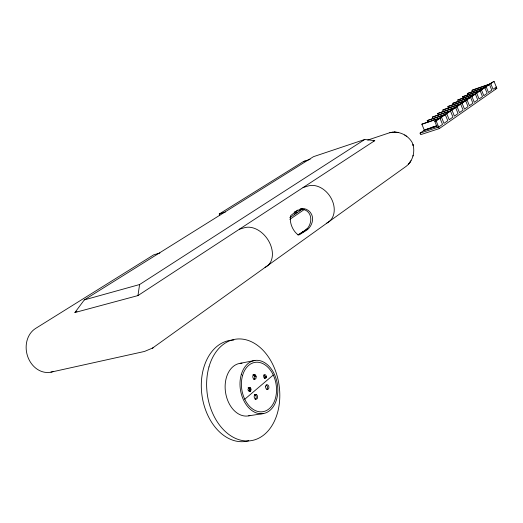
<?xml version="1.0" encoding="UTF-8"?>
<svg xmlns="http://www.w3.org/2000/svg" width="523" height="523" viewBox="0 0 523 523"><rect width="100%" height="100%" fill="white"/><g stroke="black" fill="none" stroke-linecap="round" stroke-linejoin="round"><path stroke-width="0.78" d="M264.416 378.436A1.902 1.314 80.5 0 0 264.952 377.305L264.958 376.822A1.902 1.314 80.5 0 0 263.847 374.965M266.305 377.057L266.312 376.573A1.902 1.314 80.5 0 0 264.305 374.801A1.902 1.314 80.5 0 0 264.239 377.959A1.902 1.314 80.5 0 0 266.305 377.057L264.952 377.305M250.393 391.197C243.888 390.518 252.929 383.745 250.393 391.197L249.026 391.433L249.517 389.282L248.098 387.831M137.948 295.587L139.595 284.538L364.76 139.478L374.762 140.641L137.948 295.587L74.913 312.532L84.321 299.888L313.512 156.665L364.76 139.478M152.245 348.285L406.221 166.281C413.216 160.862 415.778 150.304 412.078 142.341C407.626 134.64 397.859 130.299 389.236 132.881L367.728 140.072M412.948 156.076L413.157 155.266M410.49 161.522L408.463 164.248L409.594 162.81M411.026 160.679L408.966 163.621M244.744 399.239L273.261 375.011M304.484 231.526C310.682 228.629 314.395 220.935 311.662 214.495C309.845 210.534 305.406 207.893 301.045 208.605L295.613 211.795L290.703 215.613C289.147 222.295 292.514 230.545 297.868 234.703L299.352 234.781L304.484 231.526L302.379 232.12L297.914 234.958M302.379 232.12C313.329 227.675 314.447 209.455 300.581 209.122M298.456 234.925L307.707 228.381M437.065 126.036L424.349 130.207L420.074 133.136L420.701 134.646L439.307 128.58L496.85 88.367L494.052 81.346L489.162 84.249L472.668 89.923L472.021 90.361L472.589 91.767M496.307 87.001L493.045 89.27L490.77 83.588L489.489 84.026M437.326 127.494L434.796 121.382L436.143 120.931L494.052 81.346M289.866 219.34L304.634 209.272M434.796 121.382L444.328 114.87L427.206 120.591L427.821 122.081M464.699 100.959L460.417 103.887L443.511 109.595L442.804 110.065L443.406 111.53M294.469 213.979L297.162 212.155M299.176 210.782L301.869 208.958M289.775 217.699L302.523 209.03M294.377 212.345L297.737 210.069M424.349 130.207L421.845 124.206L439.778 117.982M427.206 120.591L445.053 114.374L449.538 111.314L432.482 117.028L433.404 119.251M432.482 117.028L450.251 110.824L454.664 107.81L437.679 113.524L438.287 114.995M437.679 113.524L455.37 107.326L459.724 104.358L442.804 110.065M448.446 108.111L447.851 106.659L448.544 106.195L465.385 100.494L469.608 97.605L452.826 103.306L453.415 104.75M452.826 103.306L470.282 97.147L474.439 94.303L457.73 99.998L458.311 101.429M457.73 99.998L475.106 93.852L479.205 91.054L462.561 96.742L463.143 98.161M462.561 96.742L479.859 90.603L483.899 87.844L467.327 93.525L467.902 94.944M467.327 93.525L484.546 87.406L488.528 84.687L472.021 90.361M74.913 312.532L76.979 311.231M219.817 215.169L219.268 213.985L302.634 162.032A17.834 11.205 72.1 0 1 305.386 161.019M153.409 347.697L144.525 351.443L50.927 372.154M488.201 84.909L489.489 84.465L491.764 90.159L488.456 92.46L486.161 86.74L484.873 87.178M483.572 88.073L484.86 87.629L487.161 93.356L483.801 95.696L481.487 89.936L480.192 90.381M478.872 91.283L480.166 90.839L482.487 96.605L479.075 98.971L476.741 93.179L475.44 93.624M474.1 94.539L475.4 94.094L477.747 99.9L474.289 102.305L471.929 96.467L470.622 96.912M495.307 88.89L496.85 88.367M469.262 97.84L470.569 97.402L472.936 103.247L469.425 105.685L467.039 99.808L465.732 100.253M447.851 106.659L465.66 100.756L468.052 106.64L464.489 109.111L462.084 103.201L460.77 103.646M459.364 104.6L460.685 104.155L463.097 110.078L459.482 112.595L457.05 106.64L455.729 107.084M454.304 108.058L455.631 107.614L458.07 113.576L454.395 116.126L451.944 110.131L450.617 110.575M449.172 111.562L450.499 111.118L452.964 117.126L449.237 119.715L446.753 113.681L445.426 114.125M303.961 161.378L310.106 159.325M443.955 115.125L445.289 114.681L447.78 120.728L443.994 123.356L441.49 117.276L440.15 117.721M421.845 124.206L439.039 118.486M438.666 118.741L440 118.296L442.517 124.382L438.673 127.056L420.074 133.136M373.232 141.151L374.762 140.641M431.449 127.475L436.679 125.755M426.585 129.207L437.051 125.775M423.97 130.469L436.685 126.298M219.268 213.985L225.321 212.077M303.033 187.574L308.008 186.005A20.94 15.893 55.6 0 1 331.543 198.975A20.94 15.893 55.6 0 1 326.79 223.066M294.207 212.214L295.613 211.795M159.881 252.995L153.71 254.838L35.61 328.437A23.476 19.593 76.8 0 0 28.262 357.994A23.476 19.593 76.8 0 0 53.392 371.435M239.318 229.264L244.431 227.734A22.548 16.148 55.1 0 1 269.26 242.057A22.548 16.148 55.1 0 1 265.069 267.364M84.321 299.888L139.595 284.538M240.162 363.335L254.904 360.445M252.962 374.775L254.766 374.618L256.074 376.338A2.406 1.674 80.5 0 1 255.224 379.168A2.406 1.674 80.5 0 1 253.021 377.874A2.406 1.674 80.5 0 1 253.498 374.814L254.766 374.618M253.407 374.873L255.185 374.867M253.832 375.122L254.204 375.507L255.564 375.259M254.204 375.507L254.505 376.011L255.865 375.762M253.727 379.476A2.399 1.674 80.5 0 0 254.714 376.593L256.074 376.338M264.952 377.044L266.312 376.802M248.458 387.903L249.817 387.661M248.798 388.099L250.164 387.863M249.105 388.412L250.465 388.171M249.347 388.811L250.713 388.576M249.517 389.282L250.883 389.04M249.595 389.779L250.962 389.543M249.582 390.276L250.948 390.04M249.484 390.74L250.844 390.498M249.294 391.132L250.654 390.897M254.355 394.656A2.412 1.687 81.6 0 1 254.799 394.741L256.59 394.754A2.419 1.687 81.6 0 1 257.44 398.042A2.419 1.687 81.6 0 1 255.191 398.899L254.812 398.513A2.419 1.687 81.6 0 1 254.335 395.604A2.419 1.687 81.6 0 1 256.165 394.505M254.799 394.741L256.59 394.754M248.68 415.837L263.585 413.53M404.684 134.96L406.835 136.444M436.143 120.931L439.307 128.58M254.505 376.011L254.714 376.593M413.059 144.773L413.281 145.767L413.02 144.59M266.148 385.046A2.38 1.641 81 0 1 267.501 387.046A2.38 1.641 81 0 1 266.861 389.387M255.224 394.983A2.412 1.687 81.6 0 1 256.224 397.382A2.412 1.687 81.6 0 1 255.126 399.376M248.686 440.758A51.117 36.211 81.3 0 1 202.375 397.938A51.117 36.211 81.3 0 1 230.976 340.238M231.682 340.166A51.117 36.211 81.3 0 1 233.801 340.055M249.876 415.55A26.601 18.743 81.2 0 1 225.544 392.355A26.601 18.743 81.2 0 1 241.992 363.197M265.599 386.438L265.586 387.053A2.386 1.641 81 0 0 268.096 389.249A2.386 1.641 81 0 0 268.175 385.294A2.386 1.641 81 0 0 265.599 386.438M390.609 132.548L389.91 132.679L392.714 132.227L390.609 132.548M394.492 132.149L393.773 132.149L395.551 132.162L394.492 132.149M398.297 132.522L396.604 132.26L398.297 132.522M242.6 375.39A24.98 17.344 81 0 0 261.578 411.836A24.98 17.344 81 0 0 272.692 373.86A24.98 17.344 81 0 0 242.6 375.39M241.286 374.54A26.902 18.678 81 0 0 261.762 413.758A26.902 18.678 81 0 0 273.686 372.834A26.902 18.678 81 0 0 241.286 374.54M208.978 366.904A51.326 36.172 81.2 0 0 249.138 440.896A51.326 36.172 81.2 0 0 271.535 362.053A51.326 36.172 81.2 0 0 208.978 366.904"/></g></svg>
